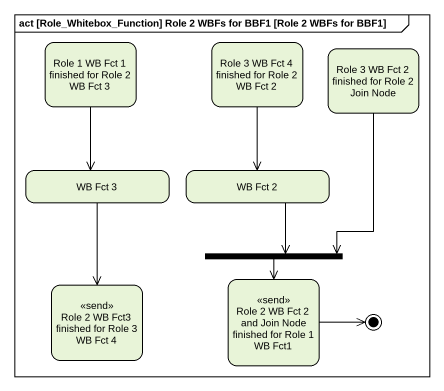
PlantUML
@startuml
mainframe act [Role_Whitebox_Function] Role 2 WBFs for BBF1 [Role 2 WBFs for BBF1]
hide empty description
state "Role 1 WB Fct 1 finished for Role 2 WB Fct 3" as Role_1_WB_Fct_1_finished
state "Role 3 WB Fct 4 finished for Role 2 WB Fct 2" as Role_3_WB_Fct_4_finished
state "Role 3 WB Fct 2 finished for Role 2 Join Node" as Role_3_WB_Fct_2_finished
state "WB Fct 3" as WB_Fct_3
state "WB Fct 2" as WB_Fct_2
state fork1 <<join>>
state "Role 2 WB Fct3 finished for Role 3 WB Fct 4" as Role_2_WB_Fct3_finished_for <<send>>
state "Role 2 WB Fct 2 and Join Node finished for Role 1 WB Fct1" as Role_2_WB_Fct_2_and_Join <<send>>
Role_1_WB_Fct_1_finished --> WB_Fct_3
Role_3_WB_Fct_4_finished --> WB_Fct_2
Role_3_WB_Fct_2_finished --> fork1
WB_Fct_3 --> Role_2_WB_Fct3_finished_for
WB_Fct_2 --> fork1
fork1 --> Role_2_WB_Fct_2_and_Join
Role_2_WB_Fct_2_and_Join -right-> [*]
@enduml
